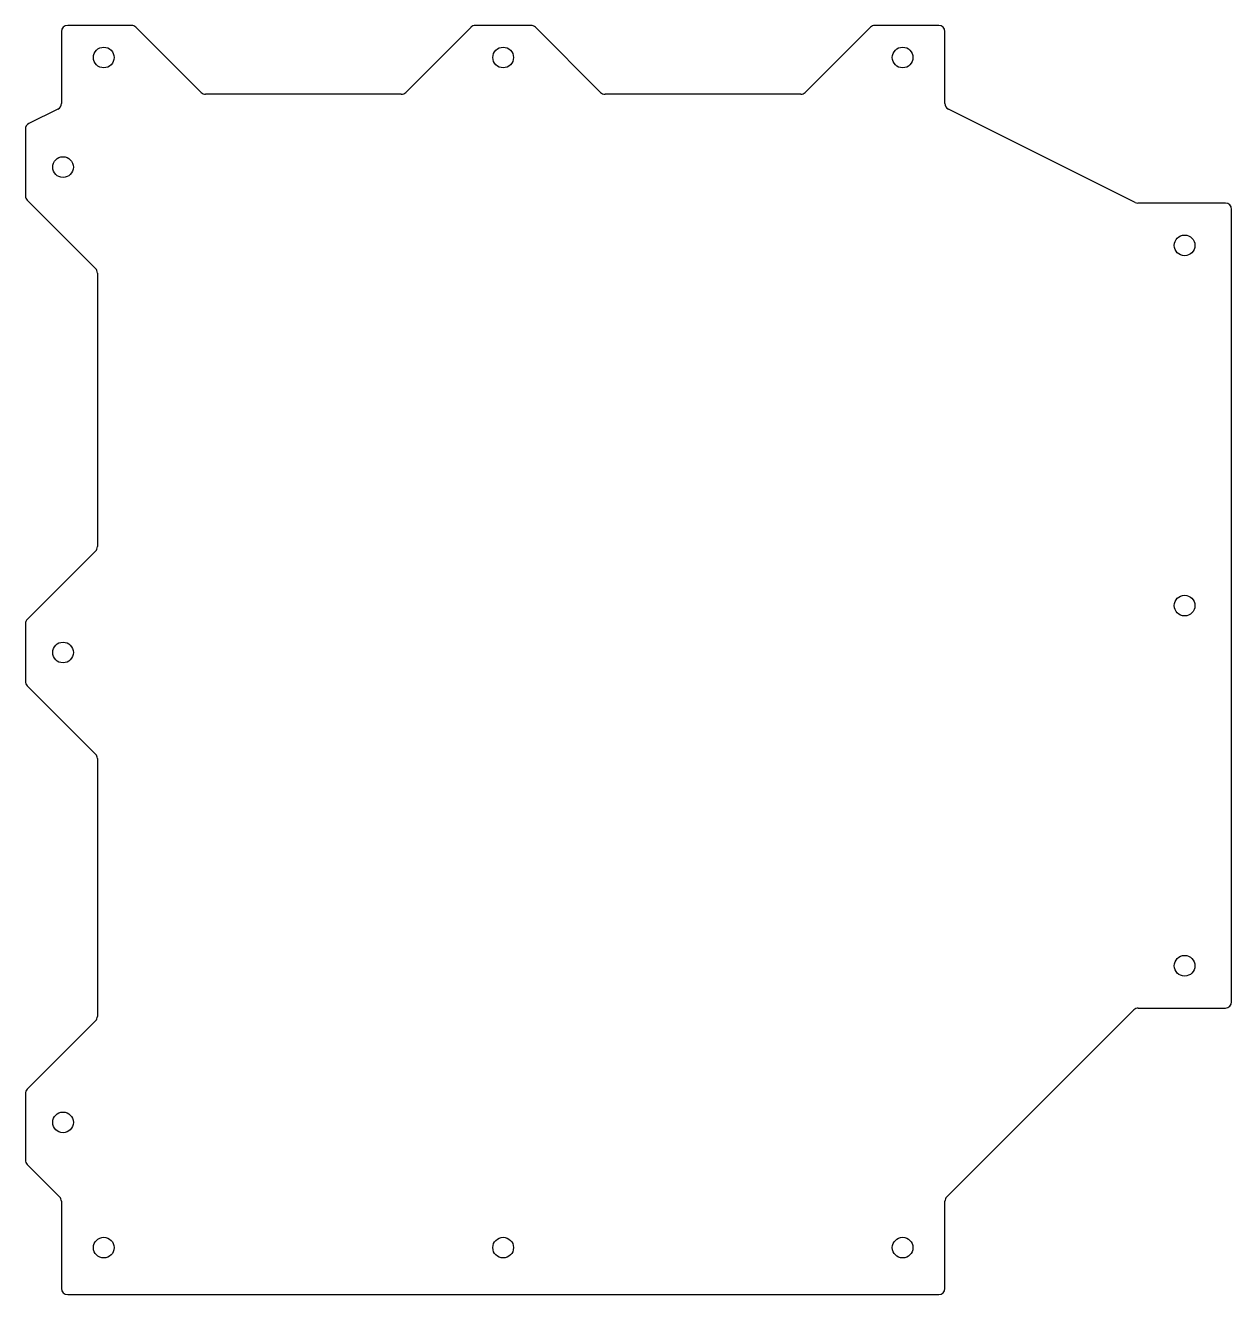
# Model space of a CAD drawing. Header units: inches. Extents: x -7.6 to 7.6, y -8 to 8.
import ezdxf

# ---------------------------------------------------------------- set-up
doc = ezdxf.new("R2010")
doc.units = ezdxf.units.IN
doc.layers.add('CUTOUTS', color=1, linetype='CONTINUOUS')
doc.layers.add('PERIMETER', color=5, linetype='CONTINUOUS')

msp = doc.modelspace()

# ---------------------------------------------------------------- linework, layer by layer
at = {"layer": 'CUTOUTS'}
for centre in [(-6.594, 7.574), (-1.575, 7.574), (3.445, 7.574), (-7.106, 6.196), (6.988, 5.212), (6.988, 0.684), (-7.106, 0.094), (6.988, -3.844), (-7.106, -5.812), (-6.594, -7.387), (-1.575, -7.387), (3.445, -7.387)]:
    msp.add_circle(centre, 0.13, dxfattribs=at)
at = {"layer": 'PERIMETER'}
for p, q in [((-1.226, 7.977), (-1.924, 7.977)), ((-7.126, 7.899), (-7.126, 6.995)), ((-6.246, 7.977), (-7.047, 7.977)), ((-5.37, 7.134), (-6.19, 7.954)), ((-1.979, 7.954), (-2.799, 7.134)), ((-0.35, 7.134), (-1.17, 7.954)), ((3.04, 7.954), (2.22, 7.134)), ((3.898, 7.977), (3.096, 7.977)), ((3.976, 6.995), (3.976, 7.899)), ((-2.855, 7.111), (-5.314, 7.111)), ((2.165, 7.111), (-0.295, 7.111)), ((-7.17, 6.925), (-7.535, 6.742)), ((6.367, 5.751), (4.02, 6.925)), ((-7.579, 6.672), (-7.579, 5.835)), ((-7.556, 5.779), (-6.696, 4.92)), ((7.5, 5.743), (6.402, 5.743)), ((7.579, -4.296), (7.579, 5.664)), ((-6.673, 4.864), (-6.673, 1.425)), ((-6.696, 1.37), (-7.556, 0.51)), ((-7.579, 0.455), (-7.579, -0.268)), ((-7.556, -0.323), (-6.696, -1.183)), ((-6.673, -1.238), (-6.673, -4.48)), ((3.999, -6.749), (6.35, -4.398)), ((6.406, -4.375), (7.5, -4.375)), ((-6.696, -4.536), (-7.556, -5.395)), ((-7.579, -5.451), (-7.579, -6.286)), ((-7.556, -6.342), (-7.149, -6.749)), ((-7.126, -6.804), (-7.126, -7.899)), ((3.976, -7.899), (3.976, -6.804)), ((-7.047, -7.977), (3.898, -7.977))]:
    msp.add_line(p, q, dxfattribs=at)
for centre, start, end in [((-1.924, 7.899), 90, 135), ((-1.226, 7.899), 45, 90), ((-7.047, 7.899), 90, 180), ((-6.246, 7.899), 45, 90), ((3.096, 7.899), 90, 135), ((3.898, 7.899), 0, 90), ((-5.314, 7.19), 225, 270), ((-2.855, 7.19), 270, 315), ((-0.295, 7.19), 225, 270), ((2.165, 7.19), 270, 315), ((-7.205, 6.995), -63.4349, 0), ((4.055, 6.995), 180, 243.4349), ((-7.5, 6.672), 116.5651, 180), ((-7.5, 5.835), 180, 225), ((6.402, 5.822), 243.4349, 270), ((7.5, 5.664), 0, 90), ((-6.752, 4.864), 0, 45), ((-6.752, 1.425), -45, 0), ((-7.5, 0.455), 135, 180), ((-7.5, -0.268), 180, 225), ((-6.752, -1.238), 0, 45), ((7.5, -4.296), -90, 0), ((6.406, -4.454), 90, 135), ((-6.752, -4.48), -45, 0), ((-7.5, -5.451), 135, 180), ((-7.5, -6.286), 180, 225), ((-7.205, -6.804), 0, 45), ((4.055, -6.804), 135, 180), ((-7.047, -7.899), 180, 270), ((3.898, -7.899), -90, 0)]:
    msp.add_arc(centre, 0.0787, start, end, dxfattribs=at)

doc.saveas('drawing.dxf')
